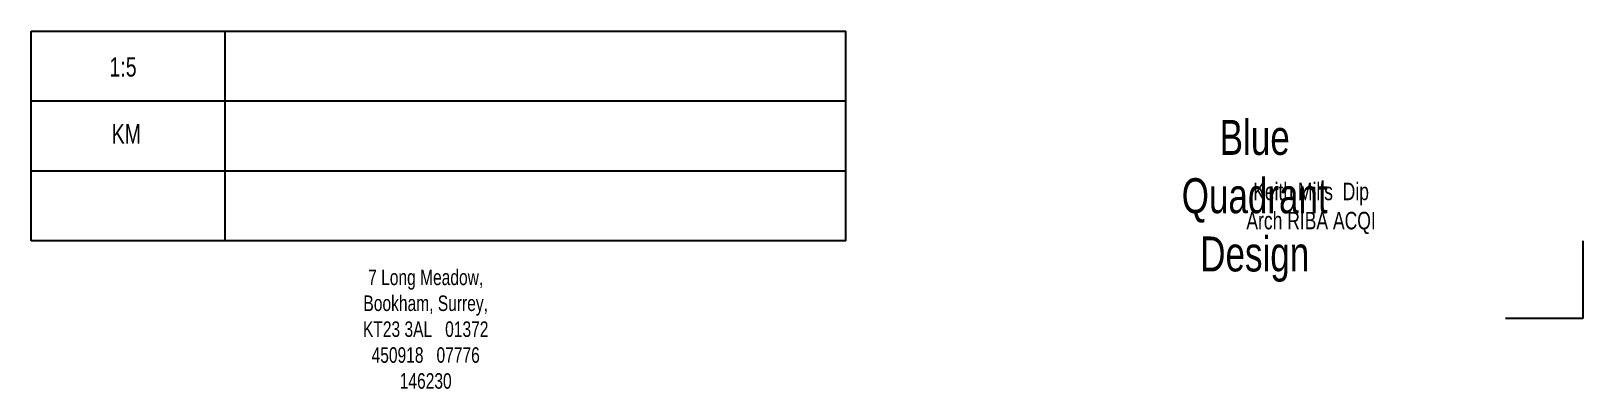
# Model space of a CAD drawing. Header units: millimetres. Extents: x 50 to 1050, y -65 to 165.
import ezdxf

# ---------------------------------------------------------------- set-up
doc = ezdxf.new("R2010")
doc.units = ezdxf.units.MM
doc.layers.get('0').update_dxf_attribs({"linetype": 'CONTINUOUS', "lineweight": 25, "true_color": 0x000000})
doc.styles.get("Standard").update_dxf_attribs({"font": 'txt', "width": 0.75})

# ---------------------------------------------------------------- blocks, each defined once
blk = doc.blocks.new('5 title')
for p, q in [((-1000, 50), (-1000, 185)), ((-1000, 185), (-475, 185)), ((-875, 50), (-875, 185)), ((-475, 50), (-475, 185)), ((-1000, 140), (-475, 140)), ((-1000, 95), (-475, 95)), ((-475, 50), (-1000, 50)), ((0, 50), (0, 0)), ((0, 0), (-50, 0))]:
    blk.add_line(p, q)
at = {"width": 100, "attachment_point": 2}
for s, insert, char_height in [('1:5', (-940.7, 168.2), 12.5), ('KM', (-938.6, 125.1), 12.5), ('Blue Quadrant Design', (-211.5, 127.8), 22.5), ('Keith Mills  Dip Arch RIBA ACQI', (-175.2, 87.4), 11.25), ('7 Long Meadow, Bookham, Surrey, KT23 3AL   01372 450918   07776 146230', (-745.7, 31.5), 10)]:
    blk.add_mtext(s, dxfattribs=dict(at, insert=insert, char_height=char_height))

msp = doc.modelspace()

# ---------------------------------------------------------------- block references
msp.add_blockref('5 title', (1050, -20))

doc.saveas('drawing.dxf')
